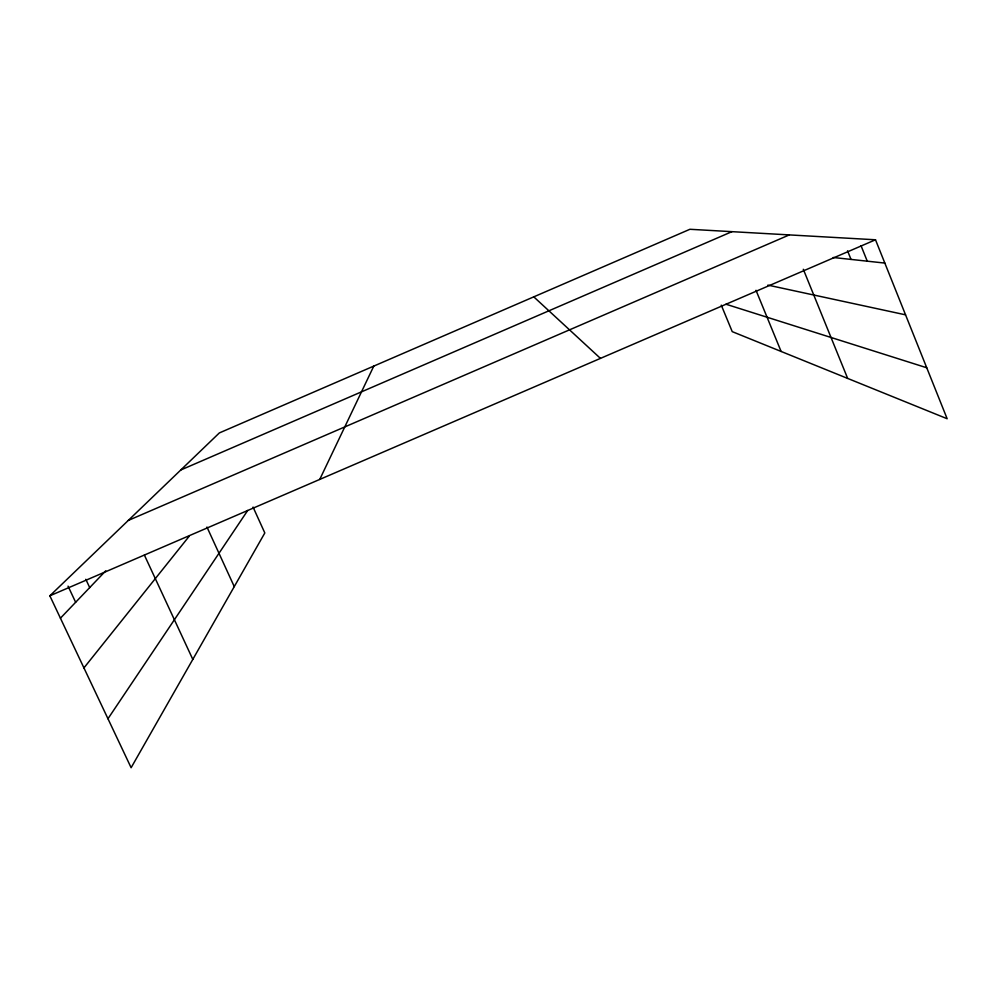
<?xml version="1.0" encoding="UTF-8"?>
<svg xmlns="http://www.w3.org/2000/svg" width="997" height="997" viewBox="0 0 997 997"><rect width="100%" height="100%" fill="white"/><g stroke="black" fill="none" stroke-linecap="round" stroke-linejoin="round"><path stroke-width="1.5" d="M319.738 479.432L373.788 366.086M107.963 718.737L247.717 510.452M83.935 667.903L189.056 536.411M60.431 618.19L105.769 570.795M253.051 507.074L264.816 532.959L131.118 767.715L49.85 595.807L219.34 432.935L689.912 229.285L875.503 239.779L947.15 418.74L732.234 331.64L721.28 305.157M180.781 469.986L731.935 231.665M128.289 520.434L789.325 234.906M49.85 595.807L875.503 239.779M833.193 257.488L884.838 263.083M767.889 285.105L905.563 314.84M725.978 304.222L926.749 367.768M533.781 296.857L600.443 358.384M68.045 586.136L75.647 602.288M85.817 579.294L89.705 587.582M144.391 555.092L192.807 659.391M206.952 527.052L234.258 586.597M756 290.289L781.112 351.455M803.308 269.277L847.662 378.424M847.55 250.808L851.014 259.419M861.072 245.798L867.253 261.177"/></g></svg>
